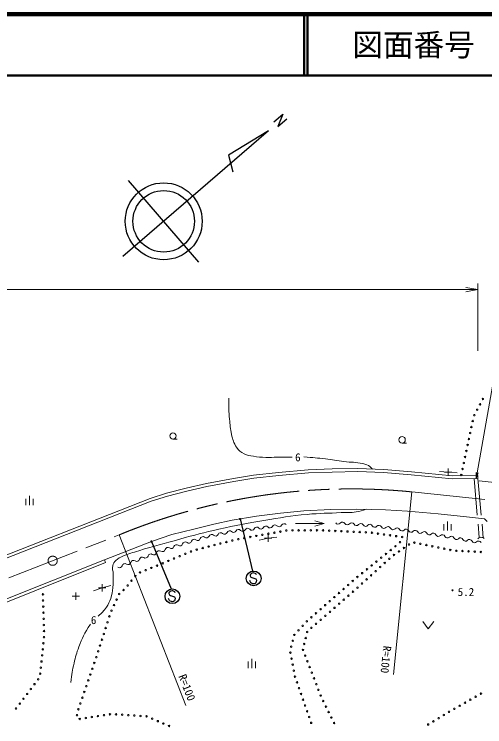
# Model space of a CAD drawing. Units: millimetres, scale not verified. Extents: x 40000 to 680000, y 20000 to 380000.
# Drawn here: x 461308 to 538259, y 263580 to 380000 of the extents above; entities that cross this region are included whole.
import ezdxf
from ezdxf.enums import TextEntityAlignment as Align

# ---------------------------------------------------------------- set-up
doc = ezdxf.new("R2010")
doc.units = ezdxf.units.MM
doc.header["$LTSCALE"] = 1000
doc.linetypes.add('CHAIN', pattern=[18.5, 12, -1.5, 3.5, -1.5])
doc.linetypes.add('DASHED', pattern=[7.5, 6, -1.5])
for name, color, linetype, lineweight in [('M-BMK', 2, 'CHAIN', 13), ('M-BMK-SRVR', 3, 'Continuous', 25), ('M-STR-HTXT', 7, 'Continuous', 13), ('M-STR-STRC', 7, 'Continuous', 25), ('M-TTL', 2, 'Continuous', 140), ('M-TTL-LINE', 7, 'Continuous', 50), ('M-WORK', 1, 'Continuous', 13)]:
    doc.layers.add(name, color=color, linetype=linetype, lineweight=lineweight)
doc.layers.add('M-TTL-TXT', color=7, linetype='Continuous')
doc.styles.add('ＭＳ ゴシック', font='')
doc.styles.get('ＭＳ ゴシック').set_extended_font_data('MS Gothic')

# ---------------------------------------------------------------- blocks, each defined once
blk = doc.blocks.new('plus')
at = {"color": 0, "linetype": 'Continuous', "lineweight": -2}
for p, q in [((-1.25, 0), (1.25, 0)), ((0, -1.25), (0, 1.25))]:
    blk.add_line(p, q, dxfattribs=at)
blk = doc.blocks.new('open_arrow')
at = {"color": 0, "linetype": 'Continuous', "lineweight": -2}
blk.add_lwpolyline([(7.5, 1.25), (0, 0), (7.5, -1.25)], dxfattribs=at)

msp = doc.modelspace()

# ---------------------------------------------------------------- linework, layer by layer
at = {"layer": 'M-BMK'}
for p, q in [((526357, 301954), (565263, 297980)), ((425957, 274494), (478490, 294946))]:
    msp.add_line(p, q, dxfattribs=at)
msp.add_circle((467595, 290705), 750, dxfattribs=at)
msp.add_arc((516478, 202443), 100000, 84.33064, 112.32639, dxfattribs=at)
at = {"layer": 'M-BMK-SRVR'}
for p, q in [((503768, 362420), (505237, 363686)), ((505237, 363686), (504421, 361654)), ((504421, 361654), (505889, 362933)), ((502887, 360937), (479086, 340421)), ((502887, 360937), (496354, 356965)), ((496354, 356965), (497043, 354240)), ((491494, 339501), (480006, 352830))]:
    msp.add_line(p, q, dxfattribs=at)
for radius in [6284, 5028]:
    msp.add_circle((485750, 346166), radius, dxfattribs=at)
at = {"layer": 'M-STR-HTXT'}
for p, q in [((537152, 325000), (537152, 336000)), ((175393, 335000), (537152, 335000)), ((526357, 301954), (523308, 272109)), ((478490, 294946), (489352, 267045))]:
    msp.add_line(p, q, dxfattribs=at)
msp.add_lwpolyline([(536828, 304131), (545000, 350000), (575000, 350000)], dxfattribs=at)
at = {"layer": 'M-STR-STRC'}
for p, q in [((498256, 297538), (500289, 289028)), ((483745, 293858), (486990, 286108)), ((499915, 288399), (499896, 288263)), ((499896, 288263), (499998, 288044)), ((500069, 288565), (499915, 288399)), ((499998, 288044), (500179, 287956)), ((500226, 288677), (500069, 288565)), ((500179, 287956), (500818, 287730)), ((500425, 288717), (500226, 288677)), ((500564, 288697), (500425, 288717)), ((500738, 288610), (500564, 288697)), ((500869, 288521), (500738, 288610)), ((500818, 287730), (500914, 287523)), ((500911, 288387), (500869, 288521)), ((499898, 287333), (499852, 287465)), ((499999, 287120), (499898, 287333)), ((500123, 287031), (499999, 287120)), ((500299, 286941), (500123, 287031)), ((500443, 286921), (500299, 286941)), ((500644, 286955), (500443, 286921)), ((500794, 287071), (500644, 286955)), ((500879, 287250), (500794, 287071)), ((500914, 287523), (500879, 287250)), ((486616, 285479), (486597, 285343)), ((486597, 285343), (486700, 285124)), ((486770, 285645), (486616, 285479)), ((486928, 285757), (486770, 285645)), ((487127, 285797), (486928, 285757)), ((487266, 285777), (487127, 285797)), ((487439, 285690), (487266, 285777)), ((487571, 285601), (487439, 285690)), ((487612, 285467), (487571, 285601)), ((486600, 284413), (486553, 284545)), ((486701, 284200), (486600, 284413)), ((486700, 285124), (486881, 285036)), ((486824, 284111), (486701, 284200)), ((487000, 284021), (486824, 284111)), ((486881, 285036), (487520, 284810)), ((487495, 284151), (487345, 284035)), ((487580, 284329), (487495, 284151)), ((487520, 284810), (487616, 284602)), ((487616, 284602), (487580, 284329)), ((487144, 284001), (487000, 284021)), ((487345, 284035), (487144, 284001))]:
    msp.add_line(p, q, dxfattribs=at)
for centre in [(500464, 287815), (487165, 284895)]:
    msp.add_circle(centre, 1200, dxfattribs=at)
at = {"layer": 'M-TTL'}
msp.add_line((680000, 380000), (40000, 380000), dxfattribs=at)
at = {"layer": 'M-TTL-LINE'}
for p, q in [((508747, 380000), (508747, 370000)), ((509247, 380000), (509247, 370000)), ((40000, 370000), (680000, 370000))]:
    msp.add_line(p, q, dxfattribs=at)
at = {"layer": 'M-WORK'}
for p, q in [((487268, 310568), (487968, 310568)), ((524736, 309934), (525436, 309934)), ((532259, 305203), (530838, 305297)), ((532259, 305203), (533725, 305078)), ((537147, 304635), (537152, 304135)), ((463181, 299791), (463181, 300841)), ((463781, 299791), (463781, 301291)), ((464381, 299791), (464381, 300841)), ((511992, 296781), (510492, 297231)), ((532174, 295635), (532174, 297135)), ((507325, 296781), (511992, 296781)), ((511992, 296781), (510492, 296331)), ((531574, 295635), (531574, 296685)), ((532774, 295635), (532774, 296685)), ((502852, 294372), (504228, 294566)), ((502852, 294372), (501344, 294074)), ((476056, 290865), (476241, 290401)), ((475694, 286261), (477130, 286668)), ((475694, 286261), (474268, 285800)), ((528108, 280801), (529008, 279601)), ((529008, 279601), (529908, 280801)), ((499572, 273178), (499572, 274228)), ((500172, 273178), (500172, 274678)), ((500772, 273178), (500772, 274228))]:
    msp.add_line(p, q, dxfattribs=at)
at = {"layer": 'M-WORK', "linetype": 'DASHED'}
for p, q in [((536519, 304128), (537365, 294478)), ((537152, 304135), (538002, 294440))]:
    msp.add_line(p, q, dxfattribs=at)
at = {"layer": 'M-WORK'}
for points in [[(424730, 277793), (483538, 300886), (486236, 301723), (489427, 302556), (492729, 303342), (497140, 304143), (500440, 304677), (504509, 305148), (509399, 305557), (513310, 305698), (517519, 305761), (521733, 305604), (526251, 305243), (532968, 304588), (537147, 304635)], [(424910, 277327), (483704, 300413), (486374, 301242), (489548, 302071), (492831, 302853), (497225, 303650), (500509, 304182), (504558, 304651), (509429, 305057), (513323, 305198), (517513, 305261), (521704, 305104), (526207, 304745), (532946, 304088), (537152, 304135)], [(565600, 300915), (560022, 301415), (559435, 302611), (553595, 303385), (552821, 302071), (537341, 303737)], [(476056, 290865), (483745, 293858), (487075, 295000), (490672, 295876), (493955, 296673), (496973, 297330), (500913, 297971), (504868, 298455), (508684, 298861), (513093, 299096), (517346, 299158), (522006, 299017), (525618, 298799), (530637, 298361), (535250, 297876), (538236, 297548), (538627, 297110)], [(441312, 276997), (476056, 290865)], [(441494, 276532), (476241, 290401)]]:
    msp.add_lwpolyline(points, dxfattribs=at)
for centre, radius in [((537952, 317138), 125), ((537482, 316256), 125), ((536542, 314490), 125), ((537012, 315373), 125), ((536282, 313531), 125), ((536075, 312553), 125), ((487268, 311093), 525), ((524736, 310459), 525), ((535868, 311574), 125), ((535453, 309618), 125), ((535661, 310596), 125), ((535246, 308640), 125), ((535039, 307661), 125), ((534832, 306683), 125), ((534625, 305705), 125), ((534417, 304726), 125), ((505817, 295644), 125), ((506817, 295655), 125), ((507817, 295661), 125), ((508817, 295667), 125), ((509817, 295673), 125), ((510817, 295680), 125), ((511816, 295673), 125), ((512815, 295625), 125), ((499911, 294588), 125), ((500895, 294764), 125), ((501880, 294940), 125), ((502864, 295116), 125), ((503848, 295292), 125), ((504833, 295468), 125), ((513814, 295577), 125), ((514813, 295530), 125), ((515812, 295482), 125), ((516811, 295434), 125), ((517809, 295386), 125), ((518808, 295339), 125), ((519806, 295278), 125), ((520796, 295138), 125), ((521786, 294997), 125), ((522776, 294857), 125), ((523766, 294716), 125), ((524756, 294576), 125), ((494061, 293270), 125), ((495030, 293518), 125), ((495999, 293766), 125), ((496968, 294015), 125), ((497942, 294236), 125), ((498926, 294412), 125), ((524405, 293735), 125), ((525868, 293363), 125), ((526744, 293665), 125), ((527724, 293465), 125), ((528704, 293265), 125), ((490205, 292221), 125), ((491155, 292525), 125), ((492124, 292773), 125), ((493093, 293022), 125), ((522874, 292449), 125), ((523651, 293079), 125), ((524225, 292222), 125), ((525046, 292793), 125), ((529684, 293065), 125), ((530664, 292865), 125), ((531643, 292665), 125), ((532623, 292465), 125), ((533611, 292331), 125), ((534610, 292285), 125), ((535609, 292238), 125), ((536608, 292192), 125), ((537607, 292146), 125), ((487437, 291065), 125), ((488360, 291451), 125), ((489282, 291836), 125), ((521318, 291192), 125), ((522096, 291821), 125), ((522637, 291012), 125), ((523403, 291652), 125), ((484669, 289909), 125), ((485591, 290294), 125), ((486514, 290680), 125), ((519762, 289936), 125), ((520540, 290564), 125), ((521896, 290341), 125), ((481884, 288794), 125), ((482812, 289165), 125), ((483741, 289537), 125), ((518206, 288679), 125), ((518984, 289307), 125), ((520415, 288997), 125), ((521156, 289669), 125), ((480478, 287438), 125), ((481108, 288215), 125), ((517428, 288051), 125), ((518934, 287653), 125), ((519674, 288325), 125), ((479849, 286661), 125), ((515918, 286740), 125), ((516669, 287400), 125), ((517452, 286310), 125), ((518193, 286981), 125), ((465996, 285211), 125), ((478467, 285269), 125), ((479186, 285920), 125), ((514414, 285421), 125), ((515166, 286081), 125), ((516705, 285645), 125), ((466026, 284211), 125), ((478048, 284361), 125), ((512911, 284102), 125), ((513663, 284761), 125), ((515197, 284331), 125), ((515951, 284988), 125), ((466056, 283212), 125), ((477628, 283453), 125), ((511408, 282783), 125), ((512159, 283442), 125), ((513690, 283017), 125), ((514443, 283674), 125), ((466086, 282212), 125), ((477209, 282546), 125), ((510656, 282123), 125), ((512181, 281704), 125), ((512936, 282360), 125), ((466117, 281213), 125), ((476565, 280654), 125), ((476870, 281606), 125), ((509155, 280802), 125), ((509904, 281464), 125), ((511425, 281049), 125), ((466147, 280213), 125), ((476259, 279702), 125), ((507801, 279330), 125), ((508478, 280066), 125), ((509915, 279738), 125), ((510670, 280393), 125), ((466177, 279214), 125), ((466184, 278215), 125), ((475954, 278750), 125), ((507131, 278590), 125), ((509219, 279046), 125), ((466079, 277221), 125), ((475649, 277797), 125), ((506861, 277627), 125), ((508733, 277106), 125), ((508976, 278076), 125), ((465975, 276226), 125), ((475038, 275893), 125), ((475344, 276845), 125), ((506591, 276664), 125), ((508532, 276138), 125), ((465870, 275232), 125), ((474724, 274944), 125), ((506471, 275695), 125), ((506659, 274713), 125), ((508894, 275206), 125), ((465765, 274237), 125), ((474398, 273998), 125), ((506846, 273731), 125), ((509255, 274274), 125), ((465661, 273243), 125), ((474073, 273053), 125), ((507034, 272748), 125), ((509616, 273341), 125), ((509977, 272409), 125), ((465227, 271342), 125), ((465556, 272248), 125), ((473422, 271161), 125), ((473747, 272107), 125), ((507223, 271766), 125), ((510339, 271476), 125), ((464624, 270544), 125), ((473096, 270216), 125), ((507554, 270823), 125), ((510700, 270544), 125), ((463418, 268949), 125), ((464021, 269746), 125), ((472771, 269270), 125), ((507884, 269879), 125), ((508215, 268935), 125), ((511061, 269611), 125), ((537635, 268987), 125), ((462815, 268151), 125), ((472445, 268325), 125), ((508546, 267991), 125), ((511422, 268679), 125), ((511841, 267772), 125), ((535897, 267996), 125), ((536766, 268492), 125), ((461609, 266556), 125), ((462212, 267353), 125), ((472120, 267379), 125), ((508876, 267048), 125), ((512286, 266876), 125), ((533291, 266510), 125), ((534160, 267006), 125), ((535028, 267501), 125), ((471586, 265479), 125), ((471794, 266434), 125), ((474988, 265318), 125), ((475976, 265470), 125), ((476964, 265622), 125), ((477960, 265607), 125), ((478958, 265543), 125), ((479956, 265479), 125), ((480954, 265415), 125), ((481952, 265351), 125), ((509207, 266104), 125), ((512730, 265980), 125), ((531566, 265498), 125), ((532422, 266015), 125), ((472023, 264862), 125), ((473011, 265014), 125), ((473999, 265166), 125), ((482949, 265285), 125), ((483868, 264890), 125), ((484787, 264495), 125), ((509538, 265160), 125), ((509868, 264216), 125), ((513174, 265084), 125), ((513619, 264188), 125), ((529855, 264463), 125), ((530711, 264980), 125), ((485706, 264100), 125), ((486624, 263705), 125), ((529000, 263945), 125)]:
    msp.add_circle(centre, radius, dxfattribs=at)
for centre, radius, start, end in [((514283, 297139), 452, 209.19606, 321.486), ((514990, 296576), 452, 29.19606, 141.486), ((516485, 296455), 452, 29.19606, 141.486), ((497987, 295367), 452, 41.03887, 153.32882), ((498668, 295960), 452, 221.03887, 333.32882), ((499475, 295555), 452, 41.03887, 153.32882), ((500156, 296148), 452, 221.03887, 333.32882), ((500963, 295742), 452, 41.03887, 153.32882), ((501644, 296335), 452, 221.03887, 333.32882), ((502451, 295930), 452, 41.03887, 153.32882), ((503133, 296523), 452, 221.03887, 333.32882), ((503940, 296117), 452, 41.03887, 153.32882), ((504621, 296710), 452, 221.03887, 333.32882), ((505428, 296305), 452, 41.03887, 153.32882), ((515778, 297017), 452, 209.19606, 321.486), ((517273, 296895), 452, 209.19606, 321.486), ((517980, 296333), 452, 29.19606, 141.486), ((518768, 296773), 452, 209.19606, 321.486), ((519475, 296211), 452, 29.19606, 141.486), ((520275, 296630), 452, 206.05139, 318.34134), ((520950, 296029), 452, 26.05139, 138.34134), ((521761, 296426), 452, 206.05139, 318.34134), ((522436, 295826), 452, 26.05139, 138.34134), ((523247, 296222), 452, 206.05139, 318.34134), ((523922, 295622), 452, 26.05139, 138.34134), ((524733, 296019), 452, 206.05139, 318.34134), ((525408, 295418), 452, 26.05139, 138.34134), ((492149, 294206), 452, 50.89365, 163.18359), ((492750, 294879), 452, 225.64685, 337.93679), ((493587, 294540), 452, 45.64685, 157.93679), ((494218, 295186), 452, 225.64685, 337.93679), ((495055, 294847), 452, 45.64685, 157.93679), ((495686, 295492), 452, 225.64685, 337.93679), ((496523, 295153), 452, 45.64685, 157.93679), ((497180, 295773), 452, 221.03887, 333.32882), ((526219, 295815), 452, 206.05139, 318.34134), ((526894, 295215), 452, 26.05139, 138.34134), ((527705, 295611), 452, 206.05139, 318.34134), ((528380, 295011), 452, 26.05139, 138.34134), ((529198, 295392), 452, 203.94381, 316.23375), ((529851, 294768), 452, 23.94381, 136.23375), ((530676, 295134), 452, 203.94381, 316.23375), ((531328, 294510), 452, 23.94381, 136.23375), ((532154, 294876), 452, 203.94381, 316.23375), ((532806, 294251), 452, 23.94381, 136.23375), ((488416, 293588), 452, 230.89365, 343.18359), ((489281, 293327), 452, 50.89365, 163.18359), ((489851, 294028), 452, 230.89365, 343.18359), ((490715, 293767), 452, 50.89365, 163.18359), ((491285, 294467), 452, 230.89365, 343.18359), ((533631, 294618), 452, 203.94381, 316.23375), ((534283, 293993), 452, 23.94381, 136.23375), ((535109, 294360), 452, 203.94381, 316.23375), ((535761, 293735), 452, 23.94381, 136.23375), ((536587, 294102), 452, 203.94381, 316.23375), ((537239, 293477), 452, 23.94381, 136.23375), ((537648, 293860), 680, 43.66188, 139.88106), ((485031, 291903), 452, 54.46647, 166.75641), ((485556, 292638), 452, 234.46647, 346.75641), ((486435, 292431), 452, 54.46647, 166.75641), ((486982, 293149), 452, 230.89365, 343.18359), ((487847, 292887), 452, 50.89365, 163.18359), ((482223, 290847), 452, 54.46647, 166.75641), ((482748, 291582), 452, 234.46647, 346.75641), ((483627, 291375), 452, 54.46647, 166.75641), ((484152, 292110), 452, 234.46647, 346.75641), ((478536, 289998), 452, 234.46647, 346.75641), ((479415, 289791), 452, 54.46647, 166.75641), ((479940, 290526), 452, 234.46647, 346.75641), ((480819, 290319), 452, 54.46647, 166.75641), ((481344, 291054), 452, 234.46647, 346.75641)]:
    msp.add_arc(centre, radius, start, end, dxfattribs=at)
for points, knots in [([(496403, 317260), (496409, 315650), (496396, 315183), (496520, 313859), (496612, 312875), (496625, 312313), (496848, 311350), (497048, 310488), (497172, 309970), (497669, 309239), (498027, 308713), (498327, 308458), (498889, 308160), (499431, 307873), (499808, 307885), (500413, 307785), (501194, 307655), (501640, 307622), (502430, 307597), (503172, 307573), (503588, 307615), (504330, 307620), (505283, 307627), (505585, 307625), (506769, 307620)], [0, 0, 0, 0, 1, 1, 1, 2, 2, 2, 3, 3, 3, 4, 4, 4, 5, 5, 5, 6, 6, 6, 7, 7, 7, 8, 8, 8, 8]), ([(508646, 307691), (510353, 307542), (510807, 307506), (512187, 307339), (513381, 307194), (514042, 307057), (515236, 306917), (516438, 306776), (517129, 306817), (518317, 306588), (518585, 306537), (518734, 306489), (518984, 306380), (519404, 306196), (519544, 306026), (519920, 305671)], [0, 0, 0, 0, 1, 1, 1, 2, 2, 2, 3, 3, 3, 4, 4, 4, 5, 5, 5, 5]), ([(475026, 281649), (475684, 282246), (475943, 282459), (476370, 283104), (476722, 283634), (476899, 283956), (477105, 284558), (477328, 285211), (477365, 285607), (477434, 286293), (477520, 287163), (477508, 287656), (477496, 288529), (477489, 289068), (477285, 289384), (477418, 289905), (477513, 290277), (477644, 290482), (477918, 290750), (478297, 291119), (478589, 291245), (479075, 291453), (480066, 291877), (480656, 292029), (481687, 292345), (484289, 293143), (485768, 293520), (488395, 294237), (490877, 294914), (492264, 295314), (494774, 295878), (497637, 296523), (499259, 296807), (502154, 297286), (504905, 297740), (506444, 298046), (509222, 298286), (511379, 298473), (512595, 298458), (514757, 298568), (515722, 298617), (516276, 298524), (517228, 298693), (517886, 298810), (518138, 298872), (518887, 299112)], [0, 0, 0, 0, 1, 1, 1, 2, 2, 2, 3, 3, 3, 4, 4, 4, 5, 5, 5, 6, 6, 6, 7, 7, 7, 8, 8, 8, 9, 9, 9, 10, 10, 10, 11, 11, 11, 12, 12, 12, 13, 13, 13, 14, 14, 14, 15, 15, 15, 15]), ([(470569, 270798), (470754, 272290), (470801, 272739), (471085, 273956), (471334, 275022), (471492, 275618), (471867, 276646), (472424, 278173), (472787, 278701), (473759, 280352)], [0, 0, 0, 0, 1, 1, 1, 2, 2, 2, 3, 3, 3, 3])]:
    msp.add_open_spline(points, degree=3, knots=knots, dxfattribs=at)

# ---------------------------------------------------------------- block references
at = {"layer": 'M-STR-HTXT'}
for p, xscale, yscale, rotation in [((537152, 335000), 267, 267, 180), ((536828, 304131), 133, 133, 79.9)]:
    msp.add_blockref('open_arrow', p, dxfattribs=dict(at, xscale=xscale, yscale=yscale, rotation=rotation))
at = {"layer": 'M-STR-STRC', "xscale": 120, "yscale": 120}
for p in [(498256, 297538), (483745, 293858)]:
    msp.add_blockref('plus', p, dxfattribs=at)
at = {"layer": 'M-WORK'}
for p, xscale, yscale in [((532259, 305203), 480, 480), ((502852, 294372), 480, 480), ((475694, 286261), 480, 480), ((471367, 284924), 480, 480), ((532971, 285882), 120, 120)]:
    msp.add_blockref('plus', p, dxfattribs=dict(at, xscale=xscale, yscale=yscale))

# ---------------------------------------------------------------- texts
at = {"layer": 'M-STR-HTXT', "style": 'ＭＳ ゴシック'}
for rotation, p in [(264.168, (522100, 274560)), (291.272, (489566, 269992))]:
    msp.add_text('R=100', height=1320, rotation=rotation, dxfattribs=at).set_placement(p, align=Align.MIDDLE_CENTER)
at = {"layer": 'M-TTL-TXT', "style": 'ＭＳ ゴシック'}
msp.add_text('図面番号', height=3666, dxfattribs=at).set_placement((526622, 375000), align=Align.MIDDLE_CENTER)
at = {"layer": 'M-WORK', "style": 'ＭＳ ゴシック'}
for s, p in [('6', (507690, 307614)), ('5.2', (535181, 285599)), ('6', (474289, 281013))]:
    msp.add_text(s, height=1320, dxfattribs=at).set_placement(p, align=Align.MIDDLE_CENTER)

doc.saveas('drawing.dxf')
